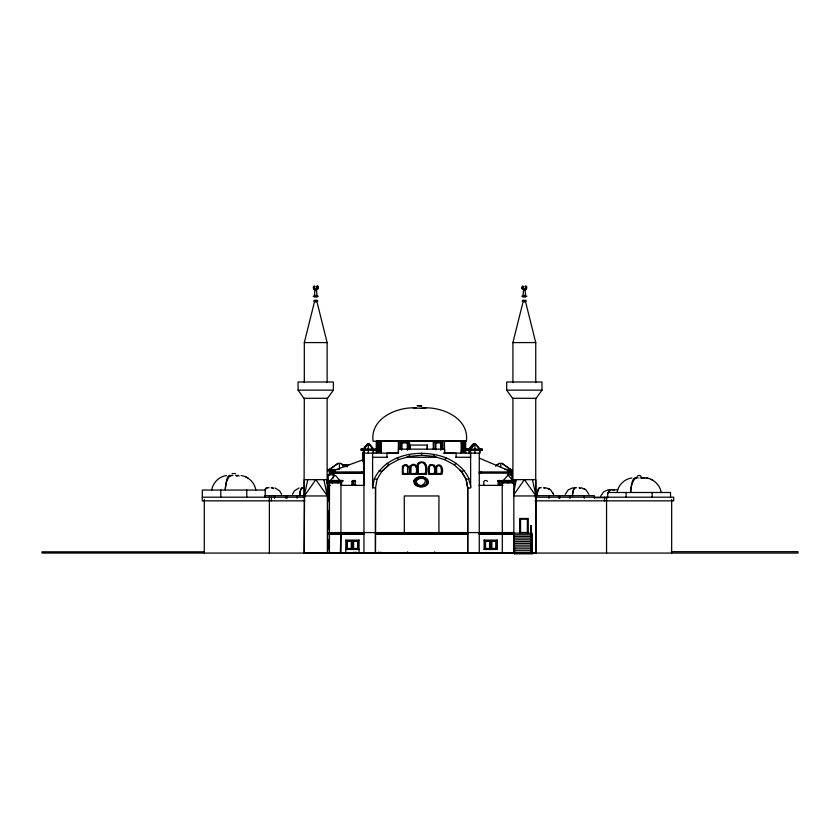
<?xml version="1.0" encoding="UTF-8"?>
<svg xmlns="http://www.w3.org/2000/svg" width="840" height="840" viewBox="0 0 840 840"><rect width="100%" height="100%" fill="white"/><g stroke="black" fill="none" stroke-linecap="round" stroke-linejoin="round"><path stroke-width="1.26" d="M327.127 483.431L327.127 398.286M362.88 453.128L363.489 456.362L363.332 449.054L367.51 444.171L369.317 444.171L373.506 449.054M316.638 288.582L316.627 286.493L317.793 286.199L317.814 288.866L315.315 289.685L313.625 288.866L313.635 286.199L314.811 286.493L314.475 287.91L315.389 289.044L317.447 288.582L314.58 289.044L315.389 289.044M314.37 289.464L315.179 289.464L313.667 287.165L314.811 286.493M313.625 288.866L314.423 288.866L314.444 286.199M524.664 289.044L525.577 287.91L525.242 286.493L526.407 286.199L526.428 288.866L523.929 289.685L522.228 288.866L522.249 286.199L523.414 286.493L523.404 288.582L525.462 289.044L523.183 289.044L523.992 289.044M522.984 289.464L523.793 289.464L522.281 287.165L523.414 286.493M522.228 288.866L523.037 288.866L523.058 286.199M363.72 463.344L363.699 464.793L363.615 457.842L363.794 469.833M363.038 461.139L363.363 453.201M415.874 481.163C420.063 493.616 433.692 475.188 417.837 478.905M299.712 494.372L299.628 495.621L299.744 494.372A9.576 2.478 90 0 1 302.778 487.977M363.363 455.259L363.237 456.362L363.227 454.388M502.656 533.726L502.761 533.022M637.087 476.648C637.497 475.072 640.721 475.072 641.141 476.648M374.304 478.853L372.603 487.82L375.543 487.82L377.108 479.388L374.304 478.853C386.788 453.138 421.617 448.413 446.145 457.842C455.847 462.116 464.688 468.899 468.983 478.853C468.111 481.478 474.18 489.888 467.649 487.82L466.074 479.388L461.465 471.534M307.734 479.671L304.311 495.957L304.311 552.93M513.712 492.198L516.348 479.671M304.605 493.447L304.07 552.93L515.487 552.93M211.722 490.046C212.856 482.685 219.083 476.501 226.485 475.534M617.053 492.492C618.188 485.121 624.414 478.947 631.827 477.971M304.311 382.599L304.311 342.584L314.465 301.885L316.974 301.885L327.127 342.584L327.127 382.599M512.914 382.599L512.914 342.584L523.068 301.885L525.577 301.885L535.742 342.584L535.742 382.599M409.616 456.362L421.638 455.259L433.577 456.362L434.322 454.388M292.478 494.372L294.462 490.844L298.977 487.977M565.278 494.372L568.228 489.888L573.101 487.694M600.59 496.367L603.55 491.883L608.423 489.699M415.863 481.163L417.837 478.905M316.26 289.464L317.425 288.005L316.995 286.199M525.599 286.199L525.62 288.866L526.428 288.866M524.864 289.464L526.386 287.91L526.039 286.493L525.242 286.493M340.83 533.484L340.389 552.93M341.544 481.488L341.691 481.268A1.796 1.008 90 0 1 342.237 480.984M377.013 479.388L381.717 471.534L388.941 464.793L398.591 459.617L397.142 457.842M411.149 466.032L410.792 473.54L415.894 473.54C417.921 470.085 415.674 462.483 411.138 466.032M419.412 462.368L417.333 464.268L417.197 474.264L426.069 474.264C427.865 469.256 426.699 459.575 419.401 462.368M513.639 494.939L524.444 479.671L535.972 495.957L535.972 552.93L531.888 552.93M333.375 390.138L327.548 398.286L303.891 398.286L298.064 390.138L298.064 382.001L333.375 382.001L333.375 390.138L298.064 390.138M541.978 390.138L536.151 398.286L512.505 398.286L506.678 390.138L506.678 382.001L541.978 382.001L541.978 390.138L506.678 390.138M341.523 480.869L341.24 485.373M471.282 448.077L474.243 444.171L469.969 449.054L469.969 453.128L470.032 449.054L474.169 444.171L470.61 449.054L470.642 487.82M446.145 457.842L444.696 459.617L433.471 456.362M330.53 480.491L334.635 475.608L335.632 475.608L339.749 480.491M503.412 480.491L507.518 475.608L508.515 475.608L512.631 480.491M363.384 449.054L367.521 444.171M363.72 449.054L367.857 444.171L363.657 449.054L363.72 453.128M468.878 453.128L468.815 449.054L473.004 444.171L475.629 444.171L479.819 449.054L479.819 453.128L443.394 453.128M468.815 449.054L472.994 444.171M351.929 485.373L351.929 481.299L352.947 480.585A3.045 2.51 -90 0 1 354.207 480.585L355.226 481.299L355.226 485.373M353.136 485.373L353.136 481.299L354.155 480.585A3.045 2.51 -90 0 1 354.784 480.491M340.662 533.652L340.337 532.99M339.959 480.869L340.127 480.701A2.384 1.344 -90 0 1 341.24 480.701L341.681 485.373M417.784 463.512L418.488 462.861M316.627 286.493L317.793 286.199M232.082 473.56L235.463 473.56M346.657 548.856L345.818 549.465L359.069 549.465L358.176 548.856L346.657 548.856L346.657 540.719L345.818 540.11L345.818 552.93M484.113 549.465L484.953 548.856L496.482 548.856L497.375 549.465L497.375 540.11L484.113 540.11L484.113 549.465L497.375 549.465M345.481 466.788L340.736 463.397L337.953 463.397L329.522 469.497L329.522 474.789M496.156 465.685L499.328 463.397L502.089 463.397L510.647 469.497L510.647 474.789M337.953 463.397L329.406 469.497L329.406 474.789M495.506 466.106L499.306 463.397M456.298 463.344L454.241 464.793L444.591 459.617M346.657 540.719L358.176 540.719L359.069 540.11L359.069 552.93M484.113 540.11L484.953 540.719L496.482 540.719L497.375 540.11M344.946 464.615L342.752 465.969L344.925 464.615L349.282 464.615M430.048 464.825L428.358 466.83L428.369 474.264L435.099 474.264L435.089 466.83L434.112 465.203M454.146 464.793L461.57 471.534L464.079 470.505M398.496 459.617L409.71 456.362L408.954 454.388M430.038 464.825L434.112 465.203M330.005 532.99L330.005 534.208M328.282 532.99L328.282 533.799L363.962 533.726L363.962 533.022L327.695 532.99M479.209 533.799L513.261 533.799L513.261 532.99M316.123 289.685L317.058 289.464M524.727 289.685L525.672 289.464M461.57 471.534L466.169 479.388L468.983 478.853M416.598 407.946C397.32 406.487 369.947 418.278 373.065 441.242L466.368 441.242C469.487 418.278 442.113 406.487 422.835 407.946M420.987 408.177L426.08 407.946M313.215 287.049L314.013 287.049M317.415 287.049L318.224 287.049M526.029 287.049L526.837 287.049M313.667 287.165L314.475 287.165M522.281 287.165L523.089 287.165M525.567 287.165L526.375 287.165M313.667 287.91L314.475 287.91M522.27 287.91L523.079 287.91M525.577 287.91L526.386 287.91M313.205 288.005L314.013 288.005M317.425 288.005L318.234 288.005M521.819 288.005L522.617 288.005M526.029 288.005L526.837 288.005M313.992 288.582L314.8 288.582M522.596 288.582L523.404 288.582M525.252 288.582L526.061 288.582M317.006 288.866L317.814 288.866M316.05 289.044L316.858 289.044M315.315 289.212L316.123 289.212M523.929 289.212L524.727 289.212M313.152 296.195L318.286 296.195M521.766 296.195L526.89 296.195M314.296 297.003L317.142 297.003M522.9 297.003L525.756 297.003M314.296 300.258L317.142 300.258M522.9 300.258L525.756 300.258M313.562 301.077L317.877 301.077M522.165 301.077L526.491 301.077M304.311 342.584L327.127 342.584M512.914 342.584L535.742 342.584M434.647 442.134L442.869 442.134L442.869 449.463M381.234 442.953L378.777 442.953L378.777 451.091L381.234 451.091M435.414 442.953L441.074 442.953L441.074 449.925M461.16 442.953L463.502 442.953L463.502 451.091L461.16 451.091M466.494 449.054L482.129 449.054L482.129 450.272L466.494 450.272L466.589 449.054M362.88 453.201L363.846 453.201M372.435 457.275L387.555 457.275M406.507 457.275L436.58 457.275M455.805 457.275L470.642 457.275M338.226 469.497L327.663 469.497L327.663 470.726L335.591 470.726M504.693 469.497L512.379 469.497L512.379 470.726L507.255 470.726M479.147 471.944L511.969 471.944L479.808 458.346M331.621 472.752L363.888 472.752M329.889 473.161L363.846 473.161M479.094 473.161L511.969 473.161M334.498 474.789L327.695 474.789L327.695 483.021M507.224 474.789L512.347 474.789L512.347 480.669M512.914 398.286L512.914 479.671L535.742 479.671L535.972 495.957L514.206 495.957M514.678 480.491L501.365 480.491L501.365 481.709L514.678 481.709L514.678 480.491L514.605 481.709M351.929 481.299L353.136 481.299M497.584 480.585A2.667 1.859 90 0 1 498.572 480.585L500.808 481.299L500.808 485.373M329.312 482.927L340.967 482.927L340.914 532.99M355.94 484.88L353.63 484.88L353.63 481.488L354.312 481.047A2.31 1.901 -90 0 1 355.257 481.047L355.688 481.268M330.246 485.373L327.936 485.373L327.936 474.789M340.841 485.373L363.962 485.373M479.094 485.373L502.961 485.373M264.537 495.695L304.973 495.695M535.216 495.695L559.073 495.695L559.073 498.32M327.369 552.93L327.369 495.957L304.07 495.957L304.311 398.286M202.241 497.196L304.742 497.196M535.017 497.196L673.701 497.196L673.701 500.85L535.017 500.85M595.13 497.69L607.866 497.69M304.742 500.85L202.241 500.85L202.367 490.046L265.188 490.046L265.188 497.196M530.618 525.808L531.311 525.808L531.71 552.657L531.71 545.328L531.017 545.328L531.017 552.657L530.618 525.808L530.618 533.138M530.628 526.922L531.321 526.922M327.695 532.581L513.839 532.581M530.628 532.844L531.321 532.844M467.744 532.99L375.48 532.99L375.491 533.768L467.691 533.799L467.691 533.064M479.209 532.99L513.839 532.99L513.839 482.927L502.194 482.927L502.32 532.99M512.925 533.138L531.815 533.138L532.182 553.801L514.531 553.801L514.416 547.512M327.695 534.208L363.962 534.208M375.48 534.208L467.691 534.208M479.209 534.208L513.839 534.208L513.839 552.93M514.196 534.765L531.846 534.765L532.151 553.801M514.196 533.138L514.227 536.413L531.878 536.413M514.259 538.104L531.909 538.104M514.301 539.816L531.951 539.816M345.818 540.11L359.069 540.11M514.332 541.558L531.982 541.558M514.364 543.333L532.014 543.333M514.395 545.129L532.056 545.129M531.017 545.622L531.699 545.622M532.087 546.966L514.437 546.966L514.259 536.413M514.469 548.835L532.119 548.835M514.51 550.725L532.161 550.725M531.017 551.544L531.699 551.544M204.12 551.817L42 551.817L42 553.067L798 553.067L798 551.68L671.181 551.68M514.542 552.657L532.182 552.657M353.84 552.888L355.94 552.888M378.693 552.888L380.793 552.888M421.638 405.878L419.622 405.794M413.354 407.946L421.281 408.303M419.108 405.741L417.092 405.668L421.649 405.867M643.944 477.813C652.281 477.666 659.946 484.271 661.164 492.492M646.391 477.971L648.795 478.485M616.445 489.699L617.768 489.972M581.123 487.694L585.995 489.888L588.956 494.372M545.769 487.694L550.641 489.888L553.602 494.372L553.098 493.101M241.059 475.534C248.462 476.501 254.688 482.685 255.833 490.046M406.55 465.633C401.867 464.163 403.179 471.041 403.358 473.54L407.62 473.54L407.61 466.935L406.55 465.633M275.069 487.977L279.625 490.844L281.631 494.372M379.197 470.505L381.717 471.534L389.046 464.793L386.988 463.344M651.095 479.336L653.258 480.491M583.716 488.45L584.913 489.09M548.363 488.45L549.549 489.09M245.763 476.889L247.926 478.055M423.843 462.368L424.767 462.861M502.079 463.397L510.521 469.497L510.521 474.789M340.725 463.397L344.946 466.452M459.564 469.854L461.401 471.534M487.589 481.299L486.433 480.585A3.349 2.993 -90 0 0 485.006 480.585L483.84 481.299L483.84 485.373M502.488 533.579L502.845 534.208M373.17 449.054L368.981 444.171L373.107 449.054L373.107 453.128M475.619 444.171L479.756 449.054L479.756 453.128M369.306 444.171L373.443 449.054L373.506 453.128M327.369 495.957L315.84 479.671L304.311 495.957L304.311 479.671L327.127 479.671L327.369 495.957L323.873 479.671M500.808 481.299L500 480.585A2.667 1.859 -90 0 0 499.002 480.585L498.194 481.299L498.194 485.373M317.436 286.493L317.772 287.165M532.476 479.671L535.972 495.957M466.169 479.388L467.744 487.82L467.744 552.93M327.548 493.101L327.695 499.212M327.537 494.634L327.684 500.43M363.5 454.388L363.605 459.617M347.13 464.615L347.172 466.945M500.714 463.397L500.777 467.061M339.36 463.397L339.465 469.497M474.905 444.171L474.957 453.128M368.256 444.171L368.308 453.128M512.914 479.671L512.914 483.431M671.664 499.632L671.664 553.067M670.52 497.249L670.52 492.492L607.698 492.492L607.698 497.249M652.124 492.492L652.124 497.249M626.094 492.492L626.094 497.249M606.553 497.196L606.553 553.067M604.517 497.196L604.517 500.85M594.426 498.32L594.426 495.695L559.808 495.695L559.808 498.32M584.283 495.695L584.283 498.32M569.94 495.695L569.94 498.32M548.929 495.695L548.929 498.32M535.742 398.286L535.731 552.93M531.731 533.138L531.731 534.765M531.311 525.808L531.311 533.138M531.363 545.622L531.363 551.544L530.975 526.922L530.975 532.844M528.276 533.138L528.276 518.48L519.635 518.48L519.635 533.138M514.469 546.966L514.563 553.801M513.723 482.927L513.723 485.373M512.883 480.491L512.883 482.927M512.243 469.497L512.243 470.726M512.106 474.789L512.106 480.669M508.106 480.491L508.084 482.927M507.938 471.944L507.938 473.161M503.16 480.491L503.16 482.927M502.32 534.208L502.268 552.93M499.38 481.299L499.38 485.373M498.992 484.88L498.624 481.142A2.006 1.397 90 0 0 497.7 481.058M496.482 540.719L496.482 548.856M490.949 540.719L490.949 548.856M490.14 540.719L490.14 548.856M484.953 540.719L484.953 548.856M482.044 449.054L482.044 450.272M481.11 471.944L481.11 473.161M480.974 449.054L480.89 450.272M479.273 449.054L479.273 450.272M479.262 453.128L479.262 552.93M470.474 453.128L470.474 457.275M469.487 449.054L469.487 450.272M469.371 449.054L469.371 450.272M467.744 449.054L467.744 450.272M467.659 449.054L467.659 450.272M467.691 487.82L467.691 552.93M465.644 453.128L465.644 440.916L376.331 440.916L376.331 453.128M465.392 440.916L465.392 453.128M463.932 442.134L463.932 451.899M462.431 442.953L462.431 451.091M461.16 440.916L461.16 453.128M456.057 457.275L456.162 453.201L444.538 453.201L444.455 440.916M444.633 453.201L444.633 449.138L398.433 449.138L398.528 453.201L386.915 453.201L387.009 457.275M442.418 442.134L442.418 449.463M440.622 442.953L440.622 449.925M438.931 532.581L438.931 495.957L404.261 495.957L404.355 532.581M435.866 442.953L435.866 449.925M435.099 442.134L435.099 449.463M434.69 551.817L434.69 553.067M433.503 440.916L433.503 449.463M433.388 440.916L433.388 449.463M427.35 449.138L427.35 445.064L409.952 445.064L409.952 449.138M427.245 445.064L427.245 449.138M426.058 465.034L426.058 474.264M421.638 453.201L421.638 455.259M410.056 445.064L410.056 449.138M409.521 440.916L409.521 449.463M408.345 449.463L408.345 442.134L399.956 442.134L399.956 449.463M407.915 442.134L407.915 449.463M407.705 449.925L407.705 442.953L401.457 442.953L401.457 449.925M407.694 551.817L407.694 553.067M407.274 442.953L407.274 449.925M401.887 442.953L401.887 449.925M400.386 442.134L400.386 449.463M398.36 440.916L398.36 453.128L362.754 453.128L362.796 460.908M381.308 440.916L381.308 453.128M380.793 552.09L380.793 552.93M379.838 442.953L379.838 451.091M378.693 552.09L378.693 552.982M378.326 442.134L378.326 451.899M376.582 440.916L376.582 453.128M375.491 449.054L375.491 450.272M375.491 552.93L375.543 487.82L375.396 553.067M375.396 449.054L375.396 450.272M372.603 453.128L372.603 487.82M368.33 449.054L368.33 450.272M363.962 552.93L363.962 449.054L367.594 444.171L363.983 449.054L363.846 485.373M362.859 449.054L362.744 450.272M361.893 471.944L361.893 473.161M361.337 449.054L361.431 450.272M358.176 540.719L358.176 548.856M355.94 552.09L355.94 552.93M353.84 552.09L353.84 552.982M352.989 540.719L352.989 548.856M351.834 540.719L351.834 548.856M340.967 534.208L340.967 552.93M340.788 480.491L340.788 482.927M339.034 480.491L339.034 481.709M338.016 480.491L338.016 482.927M333.333 473.161L333.333 478.044M332.367 480.491L332.367 482.927M331.391 480.491L331.391 481.709M329.49 480.491L329.438 532.99M329.438 534.208L329.438 552.93M327.81 469.497L327.81 470.726M327.695 485.373L327.695 552.93M297.15 495.695L297.15 498.32M287.007 495.695L287.007 498.32M285.915 495.695L285.915 498.32M274.533 495.695L274.533 498.32M271.425 497.196L271.425 500.85M269.388 497.196L269.388 553.067M246.782 490.046L246.782 497.196M220.763 490.046L220.763 497.196M204.278 499.632L204.278 553.067M236.576 476.028A17.378 4.505 -90 0 1 239.085 476.038M235.641 475.367A17.535 6.71 -90 0 1 237.51 476.038M232.848 475.545A17.535 6.71 -90 0 0 225.477 487.641L225.267 489.919L225.414 487.641A17.378 4.505 90 0 1 230.979 476.028M271.163 487.977A9.576 3.665 -90 0 1 273.693 488.45M271.709 487.694A9.66 4.83 -90 0 1 273.021 488.45M265.199 489.888A9.66 4.83 -90 0 1 269.02 487.704M264.81 489.888A9.576 3.665 90 0 1 267.708 487.694M299.744 494.372A9.66 3.696 -90 0 1 303.807 487.704M543.995 487.599A9.576 2.478 -90 0 1 545.013 488.45M543.816 487.977A9.66 3.696 -90 0 1 544.309 488.45M541.254 487.704A9.66 3.696 -90 0 0 537.191 494.372L537.075 495.621L537.191 494.372A9.576 2.478 90 0 1 539.879 487.694M579.348 487.599A9.576 2.478 -90 0 1 580.367 488.45M579.17 487.977A9.66 3.696 -90 0 1 579.663 488.45M576.607 487.704A9.66 3.696 -90 0 0 572.544 494.372L572.428 495.621L572.544 494.372A9.576 2.478 90 0 1 575.232 487.694M641.907 478.475A17.378 4.505 -90 0 1 644.417 478.475M640.038 477.992A17.535 6.71 -90 0 1 642.852 478.485M638.19 477.992A17.535 6.71 -90 0 0 630.808 490.088L630.609 492.356L630.808 490.088A17.378 4.505 90 0 1 636.311 478.475M615.363 489.972A9.576 2.478 -90 0 0 613.977 489.972L612.433 489.993A9.66 3.696 -90 0 0 608.633 492.839M612.938 489.699A9.66 3.696 -90 0 1 614.492 489.972M608.339 492.839A9.576 2.478 90 0 1 610.89 489.972M328.125 489.457L328.251 500.808L328.178 487.127L328.125 489.457M328.524 489.457L328.65 500.808L328.587 487.127L328.524 489.457M328.923 489.457L329.049 500.808L328.986 487.127L328.923 489.457M413.794 480.931C413.501 487.925 425.681 488.649 427.644 482.496C427.928 475.503 415.758 474.779 413.794 480.931M314.958 289.685L314.433 295.375L317.006 295.375L316.47 289.685L314.958 289.685M523.572 289.685L523.047 295.375L525.609 295.375L525.084 289.685L523.572 289.685M402.433 466.358L402.339 474.264L408.639 474.264C410.886 469.35 407.683 460.897 402.433 466.358M409.899 466.284L409.784 474.264L416.913 474.264C419.36 468.489 415.37 460.53 409.889 466.284M418.331 464.457L418.215 473.54L425.05 473.54C427.361 468.3 424.368 458.346 418.331 464.457M429.461 466.452L429.387 473.54L434.081 473.54C435.792 470.18 433.902 461.958 429.461 466.452M435.697 466.61L435.593 474.264L441.882 474.264C444.171 469.35 440.759 461.265 435.687 466.61M436.685 466.798L436.611 473.54L440.864 473.54C442.312 470.547 440.916 462.63 436.685 466.798M414.876 480.449C413.207 487.557 425.513 489.08 428.211 483.42C429.881 476.301 417.575 474.779 414.876 480.449M416.388 480.784C415.096 486.286 424.62 487.463 426.699 483.084C427.991 477.572 418.467 476.396 416.388 480.784M363.363 459.617L329.889 471.944L363.888 471.944L363.363 459.617M380.625 442.134L377.265 442.134L377.265 451.899L380.625 451.899L380.625 442.134M465.003 442.134L461.8 442.134L461.8 451.899L465.003 451.899L465.003 442.134M375.816 449.054L361.011 449.054L361.011 450.272L375.816 450.272L375.732 449.054M342.783 480.491L327.495 480.491L327.495 481.709L342.783 481.709L342.783 480.491M328.262 510.762L328.104 529.158L328.262 510.762M328.661 510.762L328.503 529.158L328.661 510.762M329.07 510.762L328.913 529.158L329.07 510.762M527.363 519.131L520.538 519.131L520.558 532.486L527.363 532.486L527.363 519.131M328.251 540.11L328.115 549.465L328.251 540.11M328.65 540.11L328.514 549.465L328.65 540.11M329.06 540.11L328.913 549.465L329.06 540.11M351.267 541.128L347.225 541.128L347.225 548.457L351.267 548.457L351.267 541.128M357.599 541.128L353.567 541.128L353.567 548.457L357.599 548.457L357.599 541.128M489.562 541.128L485.531 541.128L485.531 548.457L489.562 548.457L489.562 541.128M495.905 541.128L491.873 541.128L491.873 548.457L495.905 548.457L495.905 541.128"/></g></svg>
